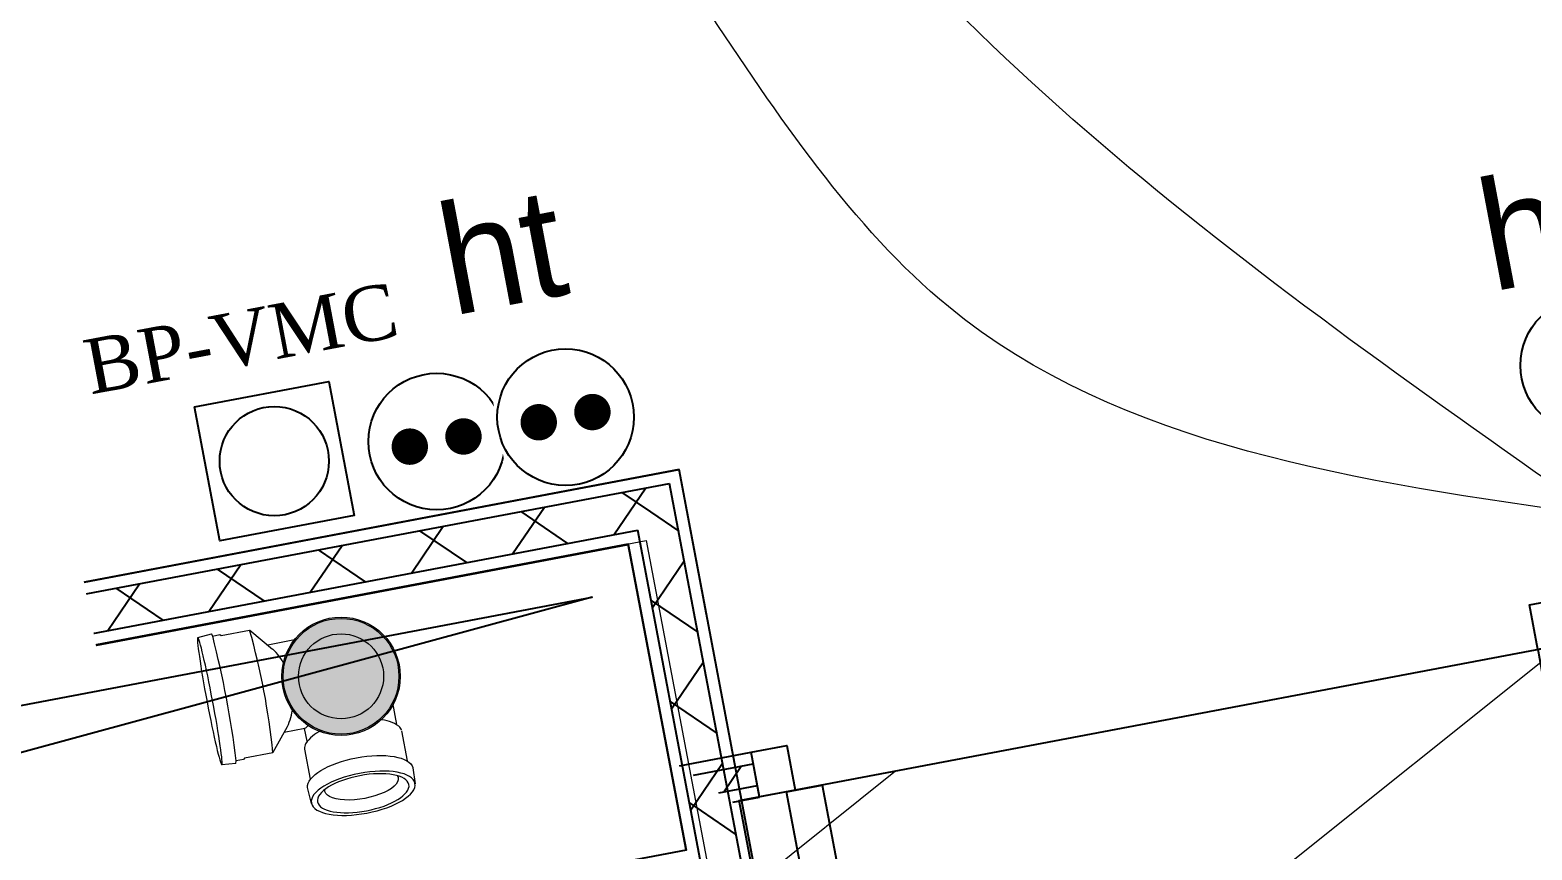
# Model space of a CAD drawing. Header units: centimetres. Extents: x 187368 to 251255, y -383447 to -322514.
# Drawn here: x 201685 to 203335, y -340369 to -339468 of the extents above; entities that cross this region are included whole.
import ezdxf

# ---------------------------------------------------------------- set-up
doc = ezdxf.new("R2010")
doc.units = ezdxf.units.CM
doc.layers.get('0').update_dxf_attribs({"color": 252})
for name, color, linetype in [('prlm-EAU-CHU', 42, 'Continuous'), ('prlm-EAU-EUEV', 25, 'Continuous'), ('prlm-GT', 242, 'Continuous'), ('prlm-VMC', 93, 'Continuous')]:
    doc.layers.add(name, color=color, linetype=linetype)
doc.layers.add('prlm-ELEC-CFO', color=1, linetype='Continuous', lineweight=25)
doc.styles.add('Futura Book', font='')
doc.styles.add('prlm-elec-cfo', font='comic.ttf', dxfattribs={"height": 12})
doc.styles.add('prlm-vmc', font='pala.ttf', dxfattribs={"height": 14})
doc.styles.get('Futura Book').set_extended_font_data('Futura Book')

# ---------------------------------------------------------------- blocks, each defined once
blk = doc.blocks.new('xi.chu')
at = {"layer": 'prlm-EAU-EUEV', "linetype": 'ByBlock', "lineweight": 5}
blk.add_hatch(color=0, dxfattribs=at).paths.add_polyline_path([(6.5, 0, 1), (-6.5, 0, 1)])
at = {"layer": 'prlm-EAU-EUEV', "color": 0, "linetype": 'ByBlock', "lineweight": 5}
blk.add_circle((0, 0), 6.5, dxfattribs=at)
blk = doc.blocks.new('xi.aam33')
at = {"layer": 'prlm-EAU-CHU', "color": 0, "lineweight": 13}
for p, q in [((-5.89, 11.33), (-5.8, 13.12)), ((5.8, 13.12), (5.89, 11.33)), ((-5.41, 7.11), (-5.41, 10.46)), ((5.41, 10.46), (5.41, 7.11)), ((6.83, 4.34), (8.91, 6.84)), ((8.92, 6.85), (12.09, 6.85)), ((12.09, 6.85), (12.22, 6.97)), ((12.22, 6.97), (13.03, 6.97)), ((13.12, 7.25), (13.03, 6.97)), ((13.12, 7.25), (14.67, 7.11)), ((-5, 3.93), (-5, 6.32)), ((5, 6.32), (5, 4.87)), ((7.27, 4.87), (4.96, 4.87)), ((4.09, -4.87), (7.27, -4.87)), ((8.91, -6.84), (6.83, -4.34)), ((12.09, -6.85), (8.92, -6.85)), ((12.22, -6.97), (12.09, -6.85)), ((13.03, -6.97), (12.22, -6.97)), ((13.03, -6.94), (13.12, -7.25)), ((14.67, -7.11), (13.12, -7.25))]:
    blk.add_line(p, q, dxfattribs=at)
at = {"layer": 'prlm-EAU-CHU', "color": 0, "lineweight": 13, "flags": 128}
blk.add_lwpolyline([(4.96, 4.87), (4.86, 4.84), (4.68, 4.73), (4.43, 4.56)], dxfattribs=at)
at = {"layer": 'prlm-EAU-CHU', "color": 0, "lineweight": 13}
for radius in [6.36, 4.67]:
    blk.add_circle((0, 0), radius, dxfattribs=at)
for centre, radius, start, end in [((-4.48, 7.14), 0.936, 184.6605, 218.1259), ((4.48, 7.14), 0.936, 321.8741, 355.3395), ((87.18, 0), 78.56, 174.9975, 185.0025), ((119.65, -0.01), 106.84, 176.2523, 183.719), ((-2.54, 9.09), 3.68, 223.507, 258.776), ((2.54, 9.09), 3.68, 281.224, 316.493), ((11.68, 0.73), 6.05, 143.4458, 163.8668), ((11.68, -0.73), 6.05, 196.1332, 216.5542)]:
    blk.add_arc(centre, radius, start, end, dxfattribs=at)
at = {"layer": 'prlm-EAU-CHU', "color": 0, "lineweight": 13, "extrusion": (0, 0, -1)}
for centre, major_axis, ratio in [((0, 13.07), (-5.79, 0), 0.383426), ((0, 13.07), (-5.11, 0), 0.383329), ((14.67, 0), (0, -7.1), 0.043635)]:
    blk.add_ellipse(centre, major_axis=major_axis, ratio=ratio, dxfattribs=at)
for centre, major_axis, ratio, start_param, end_param in [((0, 12.09), (4.1, -0.03), 0.383971, 2.986035, 6.398097), ((0, 11.41), (5.89, 0), 0.391508, 0.036281, 3.105311)]:
    blk.add_ellipse(centre, major_axis=major_axis, ratio=ratio, start_param=start_param, end_param=end_param, dxfattribs=at)
blk = doc.blocks.new('xi.bp-vmc-cui')
at = {"layer": 'prlm-VMC', "color": 0, "linetype": 'ByBlock', "lineweight": -2, "flags": 128}
blk.add_lwpolyline([(-7.5, 7.5), (7.5, 7.5), (7.5, -7.5), (-7.5, -7.5)], close=True, dxfattribs=at)
at = {"layer": 'prlm-VMC', "color": 0, "linetype": 'ByBlock', "lineweight": -2}
blk.add_circle((0, 0), 6, dxfattribs=at)
blk = doc.blocks.new('xi.PCHT')
at = {"color": 0, "lineweight": 5}
blk.add_wipeout([(-7.5, -7.5), (7.5, -7.5), (7.5, 7.5), (-7.5, 7.5)], dxfattribs=at).dxf.layer = 'prlm-ELEC-CFO'
at = {"layer": 'prlm-ELEC-CFO', "color": 0, "linetype": 'ByBlock', "lineweight": 5, "const_width": 2}
for points in [[(-4, 0, 1), (-2, 0, 1)], [(2, 0, 1), (4, 0, 1)]]:
    blk.add_lwpolyline(points, format="xyb", close=True, dxfattribs=at)
at = {"layer": 'prlm-ELEC-CFO', "color": 0, "linetype": 'ByBlock', "lineweight": -2}
blk.add_circle((0, 0), 7.5, dxfattribs=at)
blk = doc.blocks.new('xi.PCHD')
at = {"color": 0, "lineweight": 5}
blk.add_wipeout([(-7.5, -7.5), (7.5, -7.5), (7.5, 7.5), (-7.5, 7.5)], dxfattribs=at).dxf.layer = 'prlm-ELEC-CFO'
at = {"layer": 'prlm-ELEC-CFO', "color": 0, "linetype": 'ByBlock', "lineweight": 5, "const_width": 2}
for points in [[(-4, 0, 1), (-2, 0, 1)], [(2, 0, 1), (4, 0, 1)]]:
    blk.add_lwpolyline(points, format="xyb", close=True, dxfattribs=at)
at = {"layer": 'prlm-ELEC-CFO', "color": 0, "linetype": 'ByBlock', "lineweight": -2}
blk.add_circle((0, 0), 7.5, dxfattribs=at)
blk = doc.blocks.new('PORTE 83_204')
at = {"linetype": 'Continuous', "flags": 128}
for points in [[(38.5, 2.5), (38.5, 85.5), (42.5, 85.5), (42.5, 2.5)], [(-45.5, 2.5), (-41.5, 2.5), (-41.5, -2.5), (-45.5, -2.5)], [(41.5, 2.5), (45.5, 2.5), (45.5, -2.5), (41.5, -2.5)]]:
    blk.add_lwpolyline(points, close=True, dxfattribs=at)
at = {"linetype": 'Continuous'}
blk.add_arc((41.5, 2.5), 83.05, 92.0697, 180, dxfattribs=at)
at = {"insert": (28.91, 14.76), "char_height": 7.552, "attachment_point": 1, "rotation": 90, "line_spacing_factor": 0.962448, "style": 'Futura Book'}
blk.add_mtext('PP 83*204', dxfattribs=at)

msp = doc.modelspace()

# ---------------------------------------------------------------- hatches: boundary and pattern name
at = {"linetype": 'Continuous'}
h = msp.add_hatch(dxfattribs=at)
h.set_pattern_fill('02_ISOLANT', color=256, scale=10, angle=10.7236, style=0, pattern_type=2)
h.set_pattern_definition([(55.723595, (66931.62, 115456.28), (-66.106423, 45.054865), []), (145.723595, (66931.62, 115456.28), (45.054865, 66.106423), [])])
h.paths.add_polyline_path([(200961.2, -340236.2), (200969.4, -340279.4), (202352.8, -340017.4), (202387.8, -339966)])
h = msp.add_hatch(dxfattribs=at)
h.set_pattern_fill('02_ISOLANT', color=256, scale=10, angle=100.7236, style=0, pattern_type=2)
h.set_pattern_definition([(145.723595, (66931.62, 115456.28), (-45.054865, -66.106423), []), (235.723595, (66931.62, 115456.28), (-66.106423, 45.054865), [])])
h.paths.add_polyline_path([(202421.2, -340379), (202472.6, -340414), (202387.8, -339966), (202352.8, -340017.4)])
at = {"linetype": 'Continuous', "lineweight": 18}
h = msp.add_hatch(dxfattribs=at)
h.set_pattern_fill('BA 13', color=256, scale=10, style=0, pattern_type=2)
h.set_pattern_definition([(218.65981, (66931.62, 115456.3), (-199.24783, 287.75041), [])])
h.paths.add_polyline_path([(204000, -341924.6), (204741.4, -341784.2), (205703.4, -346864), (204524.4, -347087.2), (203865.6, -343607.5), (203473.1, -343682.1), (203597.6, -344340.4), (201824.4, -344676), (201695.2, -343994), (201694.3, -343994.6), (201619.9, -343601.5), (201619.8, -343601.1), (201694.3, -343994.2), (201619.8, -343601.1), (201619.8, -343601.1), (201141.6, -341075.9), (202510.9, -340816.6), (202756.2, -342112.6), (202366.2, -342186.4), (202375.5, -342235.6), (202814.6, -342152.4), (202464.1, -340314.4), (203652.1, -340089.4)])
at = {"linetype": 'Continuous'}
h = msp.add_hatch(dxfattribs=at)
h.set_pattern_fill('02_ISOLANT', color=256, scale=10, angle=10.7272, style=0, pattern_type=2)
h.set_pattern_definition([(55.72719, (66931.62, 115456.28), (-66.10925, 45.050717), []), (145.72719, (66931.62, 115456.28), (45.050717, 66.10925), [])])
h.paths.add_polyline_path([(202413.8, -340286.6), (202441.8, -340305.7), (202484.1, -340297.7), (202479.6, -340274.1)])

# ---------------------------------------------------------------- linework, layer by layer
for p, q in [((202398.2, -339950.8), (200958.8, -340223.4)), ((200958.8, -340223.4), (202398.2, -339950.8)), ((202428.3, -340109.9), (202398.2, -339950.8)), ((200961.2, -340236.2), (202387.8, -339966)), ((200961.2, -340236.2), (202387.8, -339966)), ((202472.6, -340414), (202387.8, -339966)), ((202472.6, -340414), (202387.8, -339966)), ((200969.4, -340279.4), (202352.8, -340017.4)), ((200969.4, -340279.4), (202352.8, -340017.4)), ((202421.2, -340379), (202352.8, -340017.4)), ((202421.2, -340379), (202352.8, -340017.4)), ((202342.4, -340032.6), (200971.8, -340292.2)), ((202359.5, -340122.9), (202342.4, -340032.6)), ((202406, -340368.6), (202342.4, -340032.6)), ((202398.6, -340276.2), (202477.2, -340261.3)), ((202413.8, -340286.6), (202479.6, -340274.1)), ((202413.8, -340286.6), (202479.6, -340274.1)), ((202441.8, -340305.7), (202484.1, -340297.7)), ((202441.8, -340305.7), (202484.1, -340297.7))]:
    msp.add_line(p, q, dxfattribs=at)
at = {"linetype": 'Continuous', "lineweight": 25}
for p, q in [((200958.8, -340223.4), (202398.2, -339950.8)), ((202487.8, -340424.4), (202398.2, -339950.8)), ((200971.8, -340292.2), (202342.4, -340032.6)), ((202406, -340368.6), (202342.4, -340032.6)), ((202398.6, -340276.2), (202477.2, -340261.3)), ((202486.5, -340310.5), (202477.2, -340261.3)), ((202457, -340316.1), (202486.5, -340310.5)), ((202815, -342152.7), (202474.8, -340355.6))]:
    msp.add_line(p, q, dxfattribs=at)
at = {"linetype": 'Continuous', "lineweight": 18, "flags": 128}
msp.add_lwpolyline([(200986.1, -340289.5), (202362, -340028.9), (202511.3, -340816.9), (201135.3, -341077.5)], close=True, dxfattribs=at)
at = {"linetype": 'Continuous', "flags": 128}
for points in [[(201182.2, -340946.4), (201064.6, -340325.5), (202302.6, -340091), (201180.5, -340396.3)], [(204000, -341924.6), (204741.4, -341784.2), (205703.4, -346864), (204524.4, -347087.2), (203865.6, -343607.5), (203473.1, -343682.1), (203597.6, -344340.4), (201824.4, -344676), (201695.2, -343994), (201694.3, -343994.6), (201619.9, -343601.5), (201619.8, -343601.1), (201694.3, -343994.2), (201619.8, -343601.1), (201619.8, -343601.1), (201141.6, -341075.9), (202510.9, -340816.6), (202756.2, -342112.6), (202366.2, -342186.4), (202375.5, -342235.6), (202814.6, -342152.4), (202464.1, -340314.4), (203652.1, -340089.4)]]:
    msp.add_lwpolyline(points, close=True, dxfattribs=at)
at = {"layer": 'prlm-ELEC-CFO', "lineweight": 13}
msp.add_spline([(203594.3, -340367.5), (203278.2, -340694.3), (203187.2, -341137.4)], degree=3, dxfattribs=at)
at = {"layer": 'prlm-GT', "ltscale": 50}
msp.add_lwpolyline([(201142.1, -341005.3), (201005.9, -340286), (202342.1, -340033), (202405.8, -340369), (201477.3, -340544.8), (201549.9, -340928)], close=True, dxfattribs=at)

# ---------------------------------------------------------------- block references
at = {"xscale": 10, "yscale": 10, "zscale": 10, "rotation": 190.7271894877638}
msp.add_blockref('PORTE 83_204', (202928.9, -340201.2), dxfattribs=at)
at = {"layer": 'prlm-EAU-CHU', "xscale": 10, "yscale": 10, "zscale": 10, "rotation": 190.7236014113931}
msp.add_blockref('xi.aam33', (202026.9, -340177.9), dxfattribs=at)
at = {"layer": 'prlm-EAU-EUEV', "ltscale": 50, "xscale": 10, "yscale": 10, "zscale": 10, "rotation": 10.72360141139323}
msp.add_blockref('xi.chu', (202026.9, -340177.9), dxfattribs=at)
at = {"layer": 'prlm-ELEC-CFO', "xscale": 10, "yscale": 10, "zscale": 10, "rotation": 10.72360141139323}
msp.add_blockref('xi.bp-vmc-cui', (201953.6, -339941.6), dxfattribs=at)

# ---------------------------------------------------------------- texts
at = {"layer": 'prlm-ELEC-CFO', "lineweight": 20, "insert": (202203.6, -339711.4), "char_height": 120, "attachment_point": 5, "rotation": 10.7236, "line_spacing_factor": 0.8, "style": 'prlm-elec-cfo', "bg_fill": 3, "box_fill_scale": 1.1, "bg_fill_color": 256, "bg_fill_transparency": 0}
msp.add_mtext('ht', dxfattribs=at)
at = {"layer": 'prlm-ELEC-CFO', "insert": (201740.7, -339809.5), "char_height": 60, "attachment_point": 1, "rotation": 10.7236, "style": 'prlm-vmc'}
msp.add_mtext_dynamic_manual_height_columns('BP-VMC', width=101.13, gutter_width=50, heights=[0], dxfattribs=at)

# ---------------------------------------------------------------- next in the draw order: block references
at = {"layer": 'prlm-ELEC-CFO', "xscale": 10, "yscale": 10, "zscale": 10, "rotation": 10.72360141139323}
msp.add_blockref('xi.PCHT', (202131.9, -339920.1), dxfattribs=at)

# ---------------------------------------------------------------- next in the draw order: block references
msp.add_blockref('xi.PCHT', (202273.5, -339893.3), dxfattribs=at)

# ---------------------------------------------------------------- next in the draw order: linework, layer by layer
at = {"layer": 'prlm-ELEC-CFO', "lineweight": 13}
for points in [[(203406.8, -340001.5), (202449.3, -339137.7), (202108.3, -338316.7)], [(203406.8, -340001.5), (202693.9, -339771.9), (202164.6, -339119.5), (200986, -339085.7)]]:
    msp.add_spline(points, degree=3, dxfattribs=at)

# ---------------------------------------------------------------- next in the draw order: texts
at = {"layer": 'prlm-ELEC-CFO', "lineweight": 20, "insert": (203367.6, -339680.8), "char_height": 120, "attachment_point": 5, "rotation": 10.7236, "line_spacing_factor": 0.8, "style": 'prlm-elec-cfo', "bg_fill": 3, "box_fill_scale": 1.1, "bg_fill_color": 256, "bg_fill_transparency": 0}
msp.add_mtext('hd', dxfattribs=at)
at = {"layer": 'prlm-VMC', "ltscale": 25, "insert": (201426.8, -340133.3), "char_height": 60, "width": 586.147, "attachment_point": 5, "rotation": 10.7236, "line_spacing_factor": 0.8, "style": 'prlm-vmc', "bg_fill": 2}
msp.add_mtext('Alizé H 10/45/135', dxfattribs=at)

# ---------------------------------------------------------------- next in the draw order: block references
at = {"layer": 'prlm-ELEC-CFO', "xscale": 10, "yscale": 10, "zscale": 10, "rotation": 10.72360141139323}
msp.add_blockref('xi.PCHD', (203397.1, -339836.4), dxfattribs=at)

doc.saveas('drawing.dxf')
